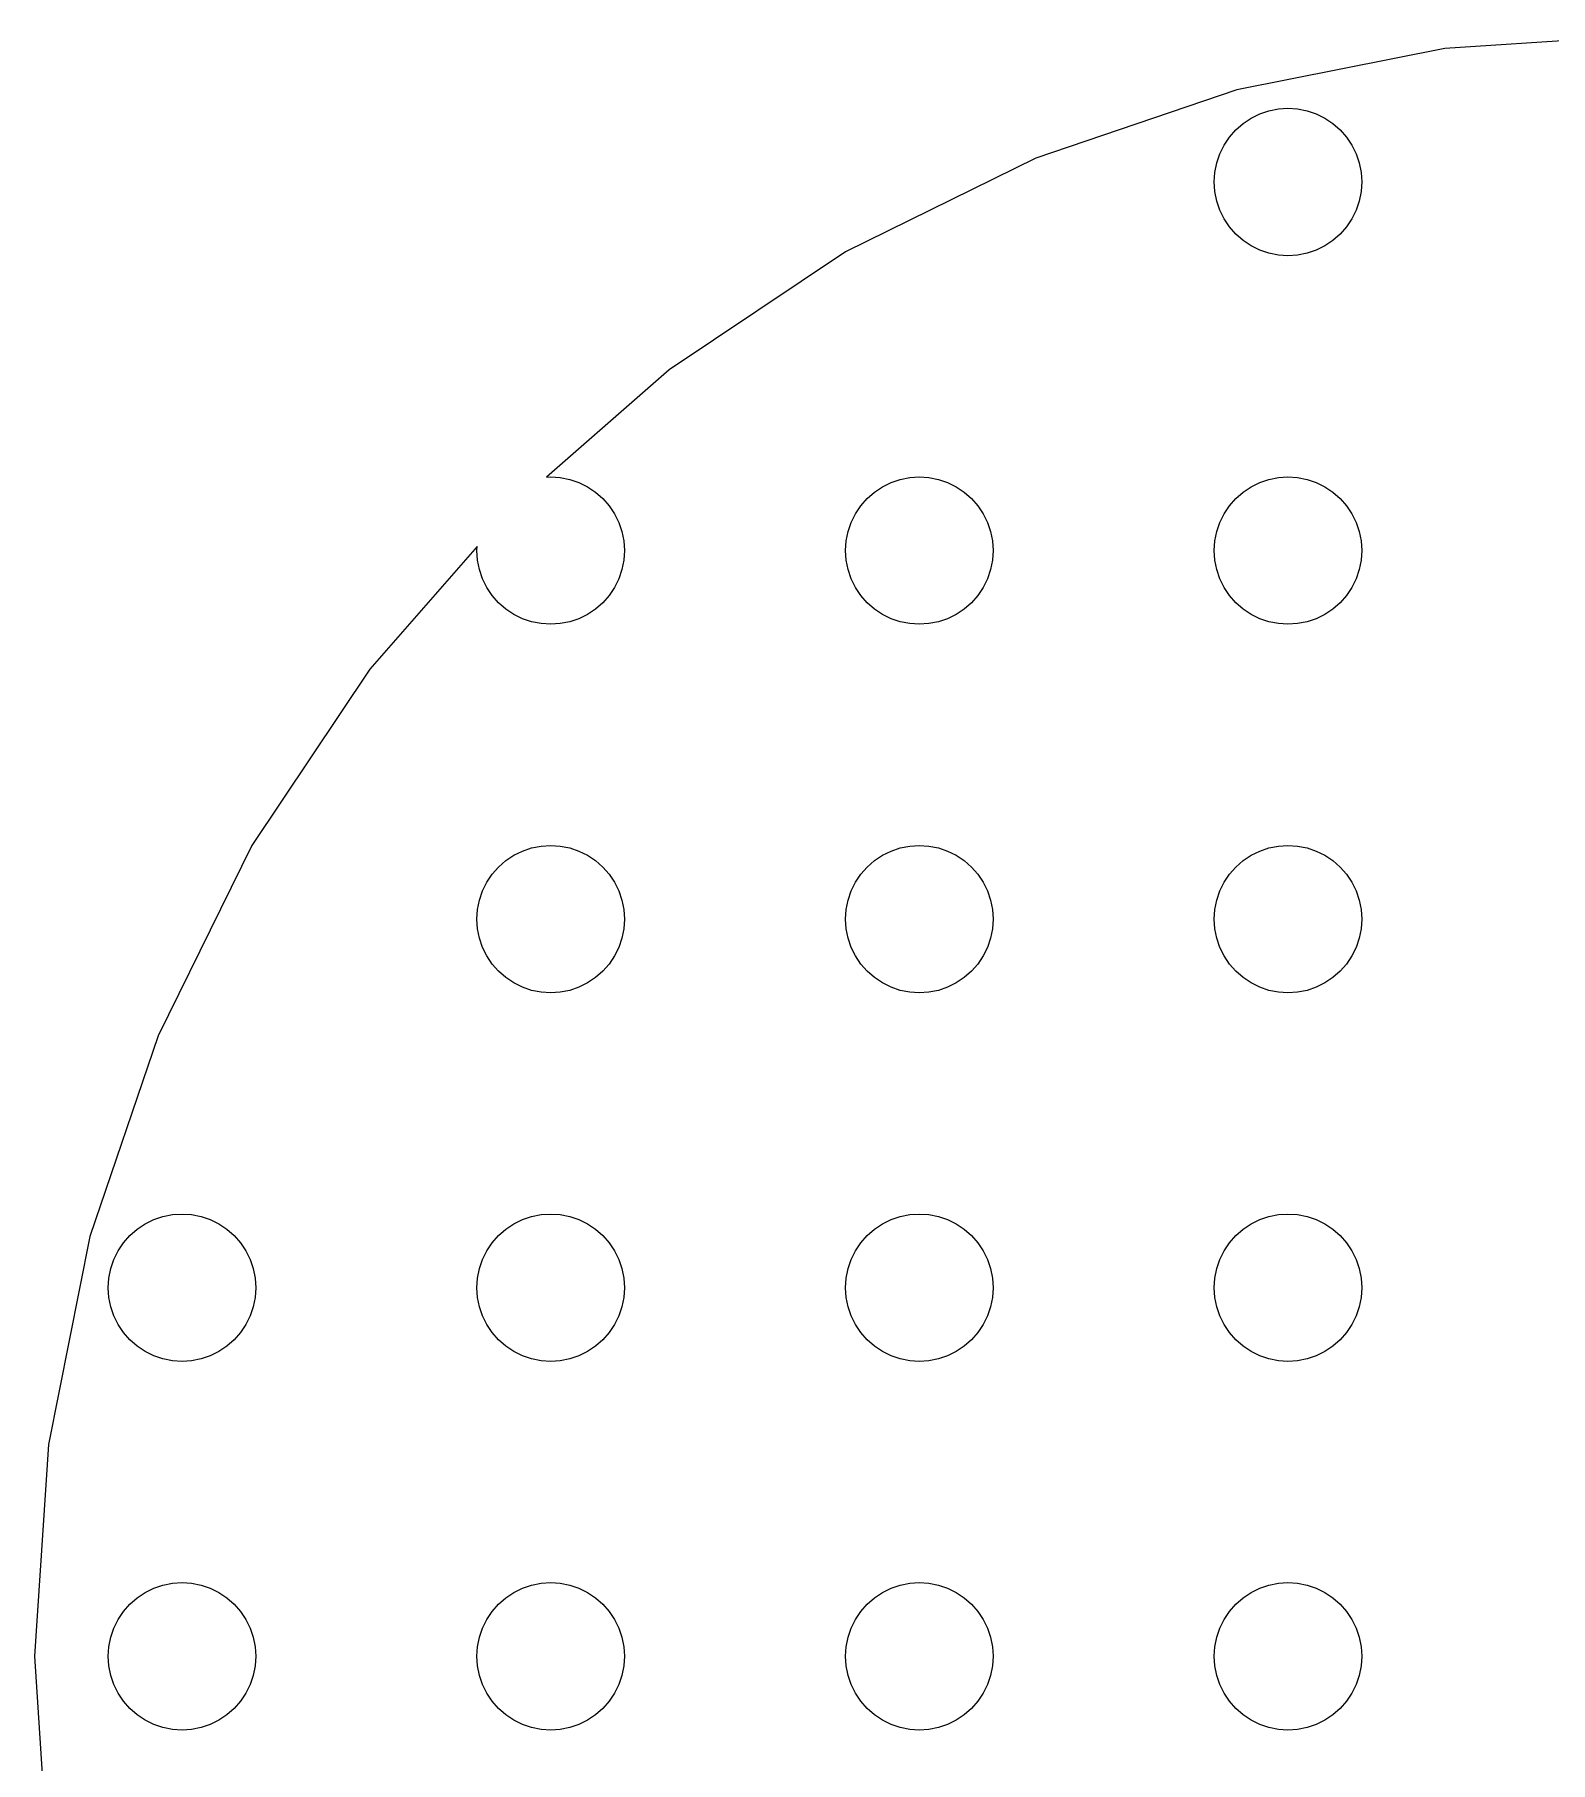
# Model space of a CAD drawing. Header units: metres. Extents: x -66 to 66, y -66 to 66.
# Drawn here: x -66 to -4.3, y -4.3 to 66 of the extents above; entities that cross this region are included whole.
import ezdxf

# ---------------------------------------------------------------- set-up
doc = ezdxf.new("R2010")
doc.units = ezdxf.units.M

msp = doc.modelspace()

# ---------------------------------------------------------------- linework, layer by layer
for p, q in [((-8.61472, 65.4354), (-17.082, 63.7511)), ((0, 66), (-8.61472, 65.4354)), ((-17.082, 63.7511), (-25.2571, 60.976)), ((-16.8263, 62.3801), (-16.5, 62.5981)), ((-16.5, 62.5981), (-16.148, 62.7716)), ((-16.148, 62.7716), (-15.7764, 62.8978)), ((-15.7764, 62.8978), (-15.3916, 62.9743)), ((-15.3916, 62.9743), (-15, 63)), ((-15, 63), (-14.6084, 62.9743)), ((-14.6084, 62.9743), (-14.2235, 62.8978)), ((-14.2235, 62.8978), (-13.8519, 62.7716)), ((-13.8519, 62.7716), (-13.5, 62.5981)), ((-13.5, 62.5981), (-13.1737, 62.3801)), ((-17.3801, 61.8263), (-17.1213, 62.1213)), ((-17.1213, 62.1213), (-16.8263, 62.3801)), ((-13.1737, 62.3801), (-12.8787, 62.1213)), ((-12.8787, 62.1213), (-12.6199, 61.8263)), ((-17.7716, 61.148), (-17.5981, 61.5)), ((-17.5981, 61.5), (-17.3801, 61.8263)), ((-12.6199, 61.8263), (-12.4019, 61.5)), ((-12.4019, 61.5), (-12.2283, 61.148)), ((-25.2571, 60.976), (-33, 57.1577)), ((-17.9743, 60.3916), (-17.8978, 60.7765)), ((-17.8978, 60.7765), (-17.7716, 61.148)), ((-12.2283, 61.148), (-12.1022, 60.7765)), ((-12.1022, 60.7765), (-12.0257, 60.3916)), ((-18, 60), (-17.9743, 60.3916)), ((-17.9743, 59.6084), (-18, 60)), ((-12.0257, 60.3916), (-12, 60)), ((-12, 60), (-12.0257, 59.6084)), ((-17.8978, 59.2235), (-17.9743, 59.6084)), ((-17.7716, 58.8519), (-17.8978, 59.2235)), ((-12.1022, 59.2235), (-12.2283, 58.8519)), ((-12.0257, 59.6084), (-12.1022, 59.2235)), ((-17.5981, 58.5), (-17.7716, 58.8519)), ((-17.3801, 58.1737), (-17.5981, 58.5)), ((-12.4019, 58.5), (-12.6199, 58.1737)), ((-12.2283, 58.8519), (-12.4019, 58.5)), ((-17.1213, 57.8787), (-17.3801, 58.1737)), ((-16.8263, 57.6199), (-17.1213, 57.8787)), ((-12.8787, 57.8787), (-13.1737, 57.6199)), ((-12.6199, 58.1737), (-12.8787, 57.8787)), ((-33, 57.1577), (-40.1783, 52.3613)), ((-16.5, 57.4019), (-16.8263, 57.6199)), ((-16.148, 57.2284), (-16.5, 57.4019)), ((-15.7764, 57.1022), (-16.148, 57.2284)), ((-15.3916, 57.0257), (-15.7764, 57.1022)), ((-15, 57), (-15.3916, 57.0257)), ((-14.6084, 57.0257), (-15, 57)), ((-14.2235, 57.1022), (-14.6084, 57.0257)), ((-13.8519, 57.2284), (-14.2235, 57.1022)), ((-13.5, 57.4019), (-13.8519, 57.2284)), ((-13.1737, 57.6199), (-13.5, 57.4019)), ((-40.1783, 52.3613), (-45.1636, 47.9893)), ((-45.1636, 47.9893), (-45, 48)), ((-45, 48), (-44.6084, 47.9743)), ((-44.6084, 47.9743), (-44.2235, 47.8978)), ((-44.2235, 47.8978), (-43.8519, 47.7716)), ((-31.148, 47.7716), (-30.7764, 47.8978)), ((-30.7764, 47.8978), (-30.3916, 47.9743)), ((-30.3916, 47.9743), (-30, 48)), ((-30, 48), (-29.6084, 47.9743)), ((-29.6084, 47.9743), (-29.2235, 47.8978)), ((-29.2235, 47.8978), (-28.8519, 47.7716)), ((-16.148, 47.7716), (-15.7764, 47.8978)), ((-15.7764, 47.8978), (-15.3916, 47.9743)), ((-15.3916, 47.9743), (-15, 48)), ((-15, 48), (-14.6084, 47.9743)), ((-14.6084, 47.9743), (-14.2235, 47.8978)), ((-14.2235, 47.8978), (-13.8519, 47.7716)), ((-43.8519, 47.7716), (-43.5, 47.5981)), ((-43.5, 47.5981), (-43.1737, 47.3801)), ((-43.1737, 47.3801), (-42.8787, 47.1213)), ((-42.8787, 47.1213), (-42.6199, 46.8263)), ((-32.3801, 46.8263), (-32.1213, 47.1213)), ((-32.1213, 47.1213), (-31.8263, 47.3801)), ((-31.8263, 47.3801), (-31.5, 47.5981)), ((-31.5, 47.5981), (-31.148, 47.7716)), ((-28.8519, 47.7716), (-28.5, 47.5981)), ((-28.5, 47.5981), (-28.1737, 47.3801)), ((-28.1737, 47.3801), (-27.8787, 47.1213)), ((-27.8787, 47.1213), (-27.6199, 46.8263)), ((-17.3801, 46.8263), (-17.1213, 47.1213)), ((-17.1213, 47.1213), (-16.8263, 47.3801)), ((-16.8263, 47.3801), (-16.5, 47.5981)), ((-16.5, 47.5981), (-16.148, 47.7716)), ((-13.8519, 47.7716), (-13.5, 47.5981)), ((-13.5, 47.5981), (-13.1737, 47.3801)), ((-13.1737, 47.3801), (-12.8787, 47.1213)), ((-12.8787, 47.1213), (-12.6199, 46.8263)), ((-42.6199, 46.8263), (-42.4019, 46.5)), ((-42.4019, 46.5), (-42.2284, 46.148)), ((-32.7716, 46.148), (-32.5981, 46.5)), ((-32.5981, 46.5), (-32.3801, 46.8263)), ((-27.6199, 46.8263), (-27.4019, 46.5)), ((-27.4019, 46.5), (-27.2283, 46.148)), ((-17.7716, 46.148), (-17.5981, 46.5)), ((-17.5981, 46.5), (-17.3801, 46.8263)), ((-12.6199, 46.8263), (-12.4019, 46.5)), ((-12.4019, 46.5), (-12.2283, 46.148)), ((-42.2284, 46.148), (-42.1022, 45.7765)), ((-42.1022, 45.7765), (-42.0257, 45.3916)), ((-32.9743, 45.3916), (-32.8978, 45.7765)), ((-32.8978, 45.7765), (-32.7716, 46.148)), ((-27.2283, 46.148), (-27.1022, 45.7765)), ((-27.1022, 45.7765), (-27.0257, 45.3916)), ((-17.9743, 45.3916), (-17.8978, 45.7765)), ((-17.8978, 45.7765), (-17.7716, 46.148)), ((-12.2283, 46.148), (-12.1022, 45.7765)), ((-12.1022, 45.7765), (-12.0257, 45.3916)), ((-47.9893, 45.1636), (-52.3613, 40.1783)), ((-48, 45), (-47.9893, 45.1636)), ((-42.0257, 45.3916), (-42, 45)), ((-33, 45), (-32.9743, 45.3916)), ((-27.0257, 45.3916), (-27, 45)), ((-18, 45), (-17.9743, 45.3916)), ((-12.0257, 45.3916), (-12, 45)), ((-47.9743, 44.6084), (-48, 45)), ((-47.8978, 44.2235), (-47.9743, 44.6084)), ((-42.0257, 44.6084), (-42.1022, 44.2235)), ((-42, 45), (-42.0257, 44.6084)), ((-32.9743, 44.6084), (-33, 45)), ((-32.8978, 44.2235), (-32.9743, 44.6084)), ((-27.0257, 44.6084), (-27.1022, 44.2235)), ((-27, 45), (-27.0257, 44.6084)), ((-17.9743, 44.6084), (-18, 45)), ((-17.8978, 44.2235), (-17.9743, 44.6084)), ((-12.0257, 44.6084), (-12.1022, 44.2235)), ((-12, 45), (-12.0257, 44.6084)), ((-47.7716, 43.8519), (-47.8978, 44.2235)), ((-47.5981, 43.5), (-47.7716, 43.8519)), ((-42.2284, 43.8519), (-42.4019, 43.5)), ((-42.1022, 44.2235), (-42.2284, 43.8519)), ((-32.7716, 43.8519), (-32.8978, 44.2235)), ((-32.5981, 43.5), (-32.7716, 43.8519)), ((-27.2283, 43.8519), (-27.4019, 43.5)), ((-27.1022, 44.2235), (-27.2283, 43.8519)), ((-17.7716, 43.8519), (-17.8978, 44.2235)), ((-17.5981, 43.5), (-17.7716, 43.8519)), ((-12.2283, 43.8519), (-12.4019, 43.5)), ((-12.1022, 44.2235), (-12.2283, 43.8519)), ((-47.3801, 43.1737), (-47.5981, 43.5)), ((-47.1213, 42.8787), (-47.3801, 43.1737)), ((-42.6199, 43.1737), (-42.8787, 42.8787)), ((-42.4019, 43.5), (-42.6199, 43.1737)), ((-32.3801, 43.1737), (-32.5981, 43.5)), ((-32.1213, 42.8787), (-32.3801, 43.1737)), ((-27.6199, 43.1737), (-27.8787, 42.8787)), ((-27.4019, 43.5), (-27.6199, 43.1737)), ((-17.3801, 43.1737), (-17.5981, 43.5)), ((-17.1213, 42.8787), (-17.3801, 43.1737)), ((-12.6199, 43.1737), (-12.8787, 42.8787)), ((-12.4019, 43.5), (-12.6199, 43.1737)), ((-46.8263, 42.6199), (-47.1213, 42.8787)), ((-46.5, 42.4019), (-46.8263, 42.6199)), ((-46.148, 42.2284), (-46.5, 42.4019)), ((-45.7765, 42.1022), (-46.148, 42.2284)), ((-43.8519, 42.2284), (-44.2235, 42.1022)), ((-43.5, 42.4019), (-43.8519, 42.2284)), ((-43.1737, 42.6199), (-43.5, 42.4019)), ((-42.8787, 42.8787), (-43.1737, 42.6199)), ((-31.8263, 42.6199), (-32.1213, 42.8787)), ((-31.5, 42.4019), (-31.8263, 42.6199)), ((-31.148, 42.2284), (-31.5, 42.4019)), ((-30.7764, 42.1022), (-31.148, 42.2284)), ((-28.8519, 42.2284), (-29.2235, 42.1022)), ((-28.5, 42.4019), (-28.8519, 42.2284)), ((-28.1737, 42.6199), (-28.5, 42.4019)), ((-27.8787, 42.8787), (-28.1737, 42.6199)), ((-16.8263, 42.6199), (-17.1213, 42.8787)), ((-16.5, 42.4019), (-16.8263, 42.6199)), ((-16.148, 42.2284), (-16.5, 42.4019)), ((-15.7764, 42.1022), (-16.148, 42.2284)), ((-13.8519, 42.2284), (-14.2235, 42.1022)), ((-13.5, 42.4019), (-13.8519, 42.2284)), ((-13.1737, 42.6199), (-13.5, 42.4019)), ((-12.8787, 42.8787), (-13.1737, 42.6199)), ((-45.3916, 42.0257), (-45.7765, 42.1022)), ((-45, 42), (-45.3916, 42.0257)), ((-44.6084, 42.0257), (-45, 42)), ((-44.2235, 42.1022), (-44.6084, 42.0257)), ((-30.3916, 42.0257), (-30.7764, 42.1022)), ((-30, 42), (-30.3916, 42.0257)), ((-29.6084, 42.0257), (-30, 42)), ((-29.2235, 42.1022), (-29.6084, 42.0257)), ((-15.3916, 42.0257), (-15.7764, 42.1022)), ((-15, 42), (-15.3916, 42.0257)), ((-14.6084, 42.0257), (-15, 42)), ((-14.2235, 42.1022), (-14.6084, 42.0257)), ((-52.3613, 40.1783), (-57.1577, 33)), ((-57.1577, 33), (-60.976, 25.2571)), ((-47.1213, 32.1213), (-46.8263, 32.3801)), ((-46.8263, 32.3801), (-46.5, 32.5981)), ((-46.5, 32.5981), (-46.148, 32.7716)), ((-46.148, 32.7716), (-45.7765, 32.8978)), ((-45.7765, 32.8978), (-45.3916, 32.9743)), ((-45.3916, 32.9743), (-45, 33)), ((-45, 33), (-44.6084, 32.9743)), ((-44.6084, 32.9743), (-44.2235, 32.8978)), ((-44.2235, 32.8978), (-43.8519, 32.7716)), ((-43.8519, 32.7716), (-43.5, 32.5981)), ((-43.5, 32.5981), (-43.1737, 32.3801)), ((-43.1737, 32.3801), (-42.8787, 32.1213)), ((-32.1213, 32.1213), (-31.8263, 32.3801)), ((-31.8263, 32.3801), (-31.5, 32.5981)), ((-31.5, 32.5981), (-31.148, 32.7716)), ((-31.148, 32.7716), (-30.7764, 32.8978)), ((-30.7764, 32.8978), (-30.3916, 32.9743)), ((-30.3916, 32.9743), (-30, 33)), ((-30, 33), (-29.6084, 32.9743)), ((-29.6084, 32.9743), (-29.2235, 32.8978)), ((-29.2235, 32.8978), (-28.8519, 32.7716)), ((-28.8519, 32.7716), (-28.5, 32.5981)), ((-28.5, 32.5981), (-28.1737, 32.3801)), ((-28.1737, 32.3801), (-27.8787, 32.1213)), ((-17.1213, 32.1213), (-16.8263, 32.3801)), ((-16.8263, 32.3801), (-16.5, 32.5981)), ((-16.5, 32.5981), (-16.148, 32.7716)), ((-16.148, 32.7716), (-15.7764, 32.8978)), ((-15.7764, 32.8978), (-15.3916, 32.9743)), ((-15.3916, 32.9743), (-15, 33)), ((-15, 33), (-14.6084, 32.9743)), ((-14.6084, 32.9743), (-14.2235, 32.8978)), ((-14.2235, 32.8978), (-13.8519, 32.7716)), ((-13.8519, 32.7716), (-13.5, 32.5981)), ((-13.5, 32.5981), (-13.1737, 32.3801)), ((-13.1737, 32.3801), (-12.8787, 32.1213)), ((-47.5981, 31.5), (-47.3801, 31.8263)), ((-47.3801, 31.8263), (-47.1213, 32.1213)), ((-42.8787, 32.1213), (-42.6199, 31.8263)), ((-42.6199, 31.8263), (-42.4019, 31.5)), ((-32.5981, 31.5), (-32.3801, 31.8263)), ((-32.3801, 31.8263), (-32.1213, 32.1213)), ((-27.8787, 32.1213), (-27.6199, 31.8263)), ((-27.6199, 31.8263), (-27.4019, 31.5)), ((-17.5981, 31.5), (-17.3801, 31.8263)), ((-17.3801, 31.8263), (-17.1213, 32.1213)), ((-12.8787, 32.1213), (-12.6199, 31.8263)), ((-12.6199, 31.8263), (-12.4019, 31.5)), ((-47.8978, 30.7764), (-47.7716, 31.148)), ((-47.7716, 31.148), (-47.5981, 31.5)), ((-42.4019, 31.5), (-42.2284, 31.148)), ((-42.2284, 31.148), (-42.1022, 30.7764)), ((-32.8978, 30.7764), (-32.7716, 31.148)), ((-32.7716, 31.148), (-32.5981, 31.5)), ((-27.4019, 31.5), (-27.2283, 31.148)), ((-27.2283, 31.148), (-27.1022, 30.7764)), ((-17.8978, 30.7764), (-17.7716, 31.148)), ((-17.7716, 31.148), (-17.5981, 31.5)), ((-12.4019, 31.5), (-12.2283, 31.148)), ((-12.2283, 31.148), (-12.1022, 30.7764)), ((-48, 30), (-47.9743, 30.3916)), ((-47.9743, 30.3916), (-47.8978, 30.7764)), ((-42.1022, 30.7764), (-42.0257, 30.3916)), ((-42.0257, 30.3916), (-42, 30)), ((-33, 30), (-32.9743, 30.3916)), ((-32.9743, 30.3916), (-32.8978, 30.7764)), ((-27.1022, 30.7764), (-27.0257, 30.3916)), ((-27.0257, 30.3916), (-27, 30)), ((-18, 30), (-17.9743, 30.3916)), ((-17.9743, 30.3916), (-17.8978, 30.7764)), ((-12.1022, 30.7764), (-12.0257, 30.3916)), ((-12.0257, 30.3916), (-12, 30)), ((-47.9743, 29.6084), (-48, 30)), ((-47.8978, 29.2235), (-47.9743, 29.6084)), ((-42.0257, 29.6084), (-42.1022, 29.2235)), ((-42, 30), (-42.0257, 29.6084)), ((-32.9743, 29.6084), (-33, 30)), ((-32.8978, 29.2235), (-32.9743, 29.6084)), ((-27.0257, 29.6084), (-27.1022, 29.2235)), ((-27, 30), (-27.0257, 29.6084)), ((-17.9743, 29.6084), (-18, 30)), ((-17.8978, 29.2235), (-17.9743, 29.6084)), ((-12.0257, 29.6084), (-12.1022, 29.2235)), ((-12, 30), (-12.0257, 29.6084)), ((-47.7716, 28.8519), (-47.8978, 29.2235)), ((-47.5981, 28.5), (-47.7716, 28.8519)), ((-42.2284, 28.8519), (-42.4019, 28.5)), ((-42.1022, 29.2235), (-42.2284, 28.8519)), ((-32.7716, 28.8519), (-32.8978, 29.2235)), ((-32.5981, 28.5), (-32.7716, 28.8519)), ((-27.2283, 28.8519), (-27.4019, 28.5)), ((-27.1022, 29.2235), (-27.2283, 28.8519)), ((-17.7716, 28.8519), (-17.8978, 29.2235)), ((-17.5981, 28.5), (-17.7716, 28.8519)), ((-12.2283, 28.8519), (-12.4019, 28.5)), ((-12.1022, 29.2235), (-12.2283, 28.8519)), ((-47.3801, 28.1737), (-47.5981, 28.5)), ((-47.1213, 27.8787), (-47.3801, 28.1737)), ((-42.6199, 28.1737), (-42.8787, 27.8787)), ((-42.4019, 28.5), (-42.6199, 28.1737)), ((-32.3801, 28.1737), (-32.5981, 28.5)), ((-32.1213, 27.8787), (-32.3801, 28.1737)), ((-27.6199, 28.1737), (-27.8787, 27.8787)), ((-27.4019, 28.5), (-27.6199, 28.1737)), ((-17.3801, 28.1737), (-17.5981, 28.5)), ((-17.1213, 27.8787), (-17.3801, 28.1737)), ((-12.6199, 28.1737), (-12.8787, 27.8787)), ((-12.4019, 28.5), (-12.6199, 28.1737)), ((-46.8263, 27.6199), (-47.1213, 27.8787)), ((-46.5, 27.4019), (-46.8263, 27.6199)), ((-43.1737, 27.6199), (-43.5, 27.4019)), ((-42.8787, 27.8787), (-43.1737, 27.6199)), ((-31.8263, 27.6199), (-32.1213, 27.8787)), ((-31.5, 27.4019), (-31.8263, 27.6199)), ((-28.1737, 27.6199), (-28.5, 27.4019)), ((-27.8787, 27.8787), (-28.1737, 27.6199)), ((-16.8263, 27.6199), (-17.1213, 27.8787)), ((-16.5, 27.4019), (-16.8263, 27.6199)), ((-13.1737, 27.6199), (-13.5, 27.4019)), ((-12.8787, 27.8787), (-13.1737, 27.6199)), ((-46.148, 27.2283), (-46.5, 27.4019)), ((-45.7765, 27.1022), (-46.148, 27.2283)), ((-45.3916, 27.0257), (-45.7765, 27.1022)), ((-45, 27), (-45.3916, 27.0257)), ((-44.6084, 27.0257), (-45, 27)), ((-44.2235, 27.1022), (-44.6084, 27.0257)), ((-43.8519, 27.2283), (-44.2235, 27.1022)), ((-43.5, 27.4019), (-43.8519, 27.2283)), ((-31.148, 27.2283), (-31.5, 27.4019)), ((-30.7764, 27.1022), (-31.148, 27.2283)), ((-30.3916, 27.0257), (-30.7764, 27.1022)), ((-30, 27), (-30.3916, 27.0257)), ((-29.6084, 27.0257), (-30, 27)), ((-29.2235, 27.1022), (-29.6084, 27.0257)), ((-28.8519, 27.2283), (-29.2235, 27.1022)), ((-28.5, 27.4019), (-28.8519, 27.2283)), ((-16.148, 27.2283), (-16.5, 27.4019)), ((-15.7764, 27.1022), (-16.148, 27.2283)), ((-15.3916, 27.0257), (-15.7764, 27.1022)), ((-15, 27), (-15.3916, 27.0257)), ((-14.6084, 27.0257), (-15, 27)), ((-14.2235, 27.1022), (-14.6084, 27.0257)), ((-13.8519, 27.2283), (-14.2235, 27.1022)), ((-13.5, 27.4019), (-13.8519, 27.2283)), ((-60.976, 25.2571), (-63.7511, 17.082)), ((-61.8263, 17.3801), (-61.5, 17.5981)), ((-61.5, 17.5981), (-61.148, 17.7716)), ((-61.148, 17.7716), (-60.7765, 17.8978)), ((-60.7765, 17.8978), (-60.3916, 17.9743)), ((-60.3916, 17.9743), (-60, 18)), ((-60, 18), (-59.6084, 17.9743)), ((-59.6084, 17.9743), (-59.2235, 17.8978)), ((-59.2235, 17.8978), (-58.8519, 17.7716)), ((-58.8519, 17.7716), (-58.5, 17.5981)), ((-58.5, 17.5981), (-58.1737, 17.3801)), ((-46.8263, 17.3801), (-46.5, 17.5981)), ((-46.5, 17.5981), (-46.148, 17.7716)), ((-46.148, 17.7716), (-45.7765, 17.8978)), ((-45.7765, 17.8978), (-45.3916, 17.9743)), ((-45.3916, 17.9743), (-45, 18)), ((-45, 18), (-44.6084, 17.9743)), ((-44.6084, 17.9743), (-44.2235, 17.8978)), ((-44.2235, 17.8978), (-43.8519, 17.7716)), ((-43.8519, 17.7716), (-43.5, 17.5981)), ((-43.5, 17.5981), (-43.1737, 17.3801)), ((-31.8263, 17.3801), (-31.5, 17.5981)), ((-31.5, 17.5981), (-31.148, 17.7716)), ((-31.148, 17.7716), (-30.7764, 17.8978)), ((-30.7764, 17.8978), (-30.3916, 17.9743)), ((-30.3916, 17.9743), (-30, 18)), ((-30, 18), (-29.6084, 17.9743)), ((-29.6084, 17.9743), (-29.2235, 17.8978)), ((-29.2235, 17.8978), (-28.8519, 17.7716)), ((-28.8519, 17.7716), (-28.5, 17.5981)), ((-28.5, 17.5981), (-28.1737, 17.3801)), ((-16.8263, 17.3801), (-16.5, 17.5981)), ((-16.5, 17.5981), (-16.148, 17.7716)), ((-16.148, 17.7716), (-15.7764, 17.8978)), ((-15.7764, 17.8978), (-15.3916, 17.9743)), ((-15.3916, 17.9743), (-15, 18)), ((-15, 18), (-14.6084, 17.9743)), ((-14.6084, 17.9743), (-14.2235, 17.8978)), ((-14.2235, 17.8978), (-13.8519, 17.7716)), ((-13.8519, 17.7716), (-13.5, 17.5981)), ((-13.5, 17.5981), (-13.1737, 17.3801)), ((-63.7511, 17.082), (-65.4354, 8.61472)), ((-62.3801, 16.8263), (-62.1213, 17.1213)), ((-62.1213, 17.1213), (-61.8263, 17.3801)), ((-58.1737, 17.3801), (-57.8787, 17.1213)), ((-57.8787, 17.1213), (-57.6199, 16.8263)), ((-47.3801, 16.8263), (-47.1213, 17.1213)), ((-47.1213, 17.1213), (-46.8263, 17.3801)), ((-43.1737, 17.3801), (-42.8787, 17.1213)), ((-42.8787, 17.1213), (-42.6199, 16.8263)), ((-32.3801, 16.8263), (-32.1213, 17.1213)), ((-32.1213, 17.1213), (-31.8263, 17.3801)), ((-28.1737, 17.3801), (-27.8787, 17.1213)), ((-27.8787, 17.1213), (-27.6199, 16.8263)), ((-17.3801, 16.8263), (-17.1213, 17.1213)), ((-17.1213, 17.1213), (-16.8263, 17.3801)), ((-13.1737, 17.3801), (-12.8787, 17.1213)), ((-12.8787, 17.1213), (-12.6199, 16.8263)), ((-62.7716, 16.148), (-62.5981, 16.5)), ((-62.5981, 16.5), (-62.3801, 16.8263)), ((-57.6199, 16.8263), (-57.4019, 16.5)), ((-57.4019, 16.5), (-57.2284, 16.148)), ((-47.7716, 16.148), (-47.5981, 16.5)), ((-47.5981, 16.5), (-47.3801, 16.8263)), ((-42.6199, 16.8263), (-42.4019, 16.5)), ((-42.4019, 16.5), (-42.2284, 16.148)), ((-32.7716, 16.148), (-32.5981, 16.5)), ((-32.5981, 16.5), (-32.3801, 16.8263)), ((-27.6199, 16.8263), (-27.4019, 16.5)), ((-27.4019, 16.5), (-27.2283, 16.148)), ((-17.7716, 16.148), (-17.5981, 16.5)), ((-17.5981, 16.5), (-17.3801, 16.8263)), ((-12.6199, 16.8263), (-12.4019, 16.5)), ((-12.4019, 16.5), (-12.2283, 16.148)), ((-62.9743, 15.3916), (-62.8978, 15.7764)), ((-62.8978, 15.7764), (-62.7716, 16.148)), ((-57.2284, 16.148), (-57.1022, 15.7764)), ((-57.1022, 15.7764), (-57.0257, 15.3916)), ((-47.9743, 15.3916), (-47.8978, 15.7764)), ((-47.8978, 15.7764), (-47.7716, 16.148)), ((-42.2284, 16.148), (-42.1022, 15.7764)), ((-42.1022, 15.7764), (-42.0257, 15.3916)), ((-32.9743, 15.3916), (-32.8978, 15.7764)), ((-32.8978, 15.7764), (-32.7716, 16.148)), ((-27.2283, 16.148), (-27.1022, 15.7764)), ((-27.1022, 15.7764), (-27.0257, 15.3916)), ((-17.9743, 15.3916), (-17.8978, 15.7764)), ((-17.8978, 15.7764), (-17.7716, 16.148)), ((-12.2283, 16.148), (-12.1022, 15.7764)), ((-12.1022, 15.7764), (-12.0257, 15.3916)), ((-63, 15), (-62.9743, 15.3916)), ((-62.9743, 14.6084), (-63, 15)), ((-57.0257, 15.3916), (-57, 15)), ((-57, 15), (-57.0257, 14.6084)), ((-48, 15), (-47.9743, 15.3916)), ((-47.9743, 14.6084), (-48, 15)), ((-42.0257, 15.3916), (-42, 15)), ((-42, 15), (-42.0257, 14.6084)), ((-33, 15), (-32.9743, 15.3916)), ((-32.9743, 14.6084), (-33, 15)), ((-27.0257, 15.3916), (-27, 15)), ((-27, 15), (-27.0257, 14.6084)), ((-18, 15), (-17.9743, 15.3916)), ((-17.9743, 14.6084), (-18, 15)), ((-12.0257, 15.3916), (-12, 15)), ((-12, 15), (-12.0257, 14.6084)), ((-62.8978, 14.2235), (-62.9743, 14.6084)), ((-62.7716, 13.8519), (-62.8978, 14.2235)), ((-57.1022, 14.2235), (-57.2284, 13.8519)), ((-57.0257, 14.6084), (-57.1022, 14.2235)), ((-47.8978, 14.2235), (-47.9743, 14.6084)), ((-47.7716, 13.8519), (-47.8978, 14.2235)), ((-42.1022, 14.2235), (-42.2284, 13.8519)), ((-42.0257, 14.6084), (-42.1022, 14.2235)), ((-32.8978, 14.2235), (-32.9743, 14.6084)), ((-32.7716, 13.8519), (-32.8978, 14.2235)), ((-27.1022, 14.2235), (-27.2283, 13.8519)), ((-27.0257, 14.6084), (-27.1022, 14.2235)), ((-17.8978, 14.2235), (-17.9743, 14.6084)), ((-17.7716, 13.8519), (-17.8978, 14.2235)), ((-12.1022, 14.2235), (-12.2283, 13.8519)), ((-12.0257, 14.6084), (-12.1022, 14.2235)), ((-62.5981, 13.5), (-62.7716, 13.8519)), ((-62.3801, 13.1737), (-62.5981, 13.5)), ((-57.4019, 13.5), (-57.6199, 13.1737)), ((-57.2284, 13.8519), (-57.4019, 13.5)), ((-47.5981, 13.5), (-47.7716, 13.8519)), ((-47.3801, 13.1737), (-47.5981, 13.5)), ((-42.4019, 13.5), (-42.6199, 13.1737)), ((-42.2284, 13.8519), (-42.4019, 13.5)), ((-32.5981, 13.5), (-32.7716, 13.8519)), ((-32.3801, 13.1737), (-32.5981, 13.5)), ((-27.4019, 13.5), (-27.6199, 13.1737)), ((-27.2283, 13.8519), (-27.4019, 13.5)), ((-17.5981, 13.5), (-17.7716, 13.8519)), ((-17.3801, 13.1737), (-17.5981, 13.5)), ((-12.4019, 13.5), (-12.6199, 13.1737)), ((-12.2283, 13.8519), (-12.4019, 13.5)), ((-62.1213, 12.8787), (-62.3801, 13.1737)), ((-61.8263, 12.6199), (-62.1213, 12.8787)), ((-57.8787, 12.8787), (-58.1737, 12.6199)), ((-57.6199, 13.1737), (-57.8787, 12.8787)), ((-47.1213, 12.8787), (-47.3801, 13.1737)), ((-46.8263, 12.6199), (-47.1213, 12.8787)), ((-42.8787, 12.8787), (-43.1737, 12.6199)), ((-42.6199, 13.1737), (-42.8787, 12.8787)), ((-32.1213, 12.8787), (-32.3801, 13.1737)), ((-31.8263, 12.6199), (-32.1213, 12.8787)), ((-27.8787, 12.8787), (-28.1737, 12.6199)), ((-27.6199, 13.1737), (-27.8787, 12.8787)), ((-17.1213, 12.8787), (-17.3801, 13.1737)), ((-16.8263, 12.6199), (-17.1213, 12.8787)), ((-12.8787, 12.8787), (-13.1737, 12.6199)), ((-12.6199, 13.1737), (-12.8787, 12.8787)), ((-61.5, 12.4019), (-61.8263, 12.6199)), ((-61.148, 12.2283), (-61.5, 12.4019)), ((-60.7765, 12.1022), (-61.148, 12.2283)), ((-60.3916, 12.0257), (-60.7765, 12.1022)), ((-60, 12), (-60.3916, 12.0257)), ((-59.6084, 12.0257), (-60, 12)), ((-59.2235, 12.1022), (-59.6084, 12.0257)), ((-58.8519, 12.2283), (-59.2235, 12.1022)), ((-58.5, 12.4019), (-58.8519, 12.2283)), ((-58.1737, 12.6199), (-58.5, 12.4019)), ((-46.5, 12.4019), (-46.8263, 12.6199)), ((-46.148, 12.2283), (-46.5, 12.4019)), ((-45.7765, 12.1022), (-46.148, 12.2283)), ((-45.3916, 12.0257), (-45.7765, 12.1022)), ((-45, 12), (-45.3916, 12.0257)), ((-44.6084, 12.0257), (-45, 12)), ((-44.2235, 12.1022), (-44.6084, 12.0257)), ((-43.8519, 12.2283), (-44.2235, 12.1022)), ((-43.5, 12.4019), (-43.8519, 12.2283)), ((-43.1737, 12.6199), (-43.5, 12.4019)), ((-31.5, 12.4019), (-31.8263, 12.6199)), ((-31.148, 12.2283), (-31.5, 12.4019)), ((-30.7764, 12.1022), (-31.148, 12.2283)), ((-30.3916, 12.0257), (-30.7764, 12.1022)), ((-30, 12), (-30.3916, 12.0257)), ((-29.6084, 12.0257), (-30, 12)), ((-29.2235, 12.1022), (-29.6084, 12.0257)), ((-28.8519, 12.2283), (-29.2235, 12.1022)), ((-28.5, 12.4019), (-28.8519, 12.2283)), ((-28.1737, 12.6199), (-28.5, 12.4019)), ((-16.5, 12.4019), (-16.8263, 12.6199)), ((-16.148, 12.2283), (-16.5, 12.4019)), ((-15.7764, 12.1022), (-16.148, 12.2283)), ((-15.3916, 12.0257), (-15.7764, 12.1022)), ((-15, 12), (-15.3916, 12.0257)), ((-14.6084, 12.0257), (-15, 12)), ((-14.2235, 12.1022), (-14.6084, 12.0257)), ((-13.8519, 12.2283), (-14.2235, 12.1022)), ((-13.5, 12.4019), (-13.8519, 12.2283)), ((-13.1737, 12.6199), (-13.5, 12.4019)), ((-65.4354, 8.61472), (-66, 0)), ((-61.148, 2.77164), (-60.7765, 2.89777)), ((-60.7765, 2.89777), (-60.3916, 2.97432)), ((-60.3916, 2.97432), (-60, 3)), ((-60, 3), (-59.6084, 2.97432)), ((-59.6084, 2.97432), (-59.2235, 2.89777)), ((-59.2235, 2.89777), (-58.8519, 2.77164)), ((-46.148, 2.77164), (-45.7765, 2.89777)), ((-45.7765, 2.89777), (-45.3916, 2.97432)), ((-45.3916, 2.97432), (-45, 3)), ((-45, 3), (-44.6084, 2.97432)), ((-44.6084, 2.97432), (-44.2235, 2.89777)), ((-44.2235, 2.89777), (-43.8519, 2.77164)), ((-31.148, 2.77164), (-30.7764, 2.89777)), ((-30.7764, 2.89777), (-30.3916, 2.97432)), ((-30.3916, 2.97432), (-30, 3)), ((-30, 3), (-29.6084, 2.97432)), ((-29.6084, 2.97432), (-29.2235, 2.89777)), ((-29.2235, 2.89777), (-28.8519, 2.77164)), ((-16.148, 2.77164), (-15.7764, 2.89777)), ((-15.7764, 2.89777), (-15.3916, 2.97432)), ((-15.3916, 2.97432), (-15, 3)), ((-15, 3), (-14.6084, 2.97432)), ((-14.6084, 2.97432), (-14.2235, 2.89777)), ((-14.2235, 2.89777), (-13.8519, 2.77164)), ((-62.3801, 1.82628), (-62.1213, 2.12131)), ((-62.1213, 2.12131), (-61.8263, 2.38005)), ((-61.8263, 2.38005), (-61.5, 2.59807)), ((-61.5, 2.59807), (-61.148, 2.77164)), ((-58.8519, 2.77164), (-58.5, 2.59807)), ((-58.5, 2.59807), (-58.1737, 2.38005)), ((-58.1737, 2.38005), (-57.8787, 2.12131)), ((-57.8787, 2.12131), (-57.6199, 1.82628)), ((-47.3801, 1.82628), (-47.1213, 2.12131)), ((-47.1213, 2.12131), (-46.8263, 2.38005)), ((-46.8263, 2.38005), (-46.5, 2.59807)), ((-46.5, 2.59807), (-46.148, 2.77164)), ((-43.8519, 2.77164), (-43.5, 2.59807)), ((-43.5, 2.59807), (-43.1737, 2.38005)), ((-43.1737, 2.38005), (-42.8787, 2.12131)), ((-42.8787, 2.12131), (-42.6199, 1.82628)), ((-32.3801, 1.82628), (-32.1213, 2.12131)), ((-32.1213, 2.12131), (-31.8263, 2.38005)), ((-31.8263, 2.38005), (-31.5, 2.59807)), ((-31.5, 2.59807), (-31.148, 2.77164)), ((-28.8519, 2.77164), (-28.5, 2.59807)), ((-28.5, 2.59807), (-28.1737, 2.38005)), ((-28.1737, 2.38005), (-27.8787, 2.12131)), ((-27.8787, 2.12131), (-27.6199, 1.82628)), ((-17.3801, 1.82628), (-17.1213, 2.12131)), ((-17.1213, 2.12131), (-16.8263, 2.38005)), ((-16.8263, 2.38005), (-16.5, 2.59807)), ((-16.5, 2.59807), (-16.148, 2.77164)), ((-13.8519, 2.77164), (-13.5, 2.59807)), ((-13.5, 2.59807), (-13.1737, 2.38005)), ((-13.1737, 2.38005), (-12.8787, 2.12131)), ((-12.8787, 2.12131), (-12.6199, 1.82628)), ((-62.7716, 1.14804), (-62.5981, 1.5)), ((-62.5981, 1.5), (-62.3801, 1.82628)), ((-57.6199, 1.82628), (-57.4019, 1.5)), ((-57.4019, 1.5), (-57.2284, 1.14804)), ((-47.7716, 1.14804), (-47.5981, 1.5)), ((-47.5981, 1.5), (-47.3801, 1.82628)), ((-42.6199, 1.82628), (-42.4019, 1.5)), ((-42.4019, 1.5), (-42.2284, 1.14804)), ((-32.7716, 1.14804), (-32.5981, 1.5)), ((-32.5981, 1.5), (-32.3801, 1.82628)), ((-27.6199, 1.82628), (-27.4019, 1.5)), ((-27.4019, 1.5), (-27.2283, 1.14804)), ((-17.7716, 1.14804), (-17.5981, 1.5)), ((-17.5981, 1.5), (-17.3801, 1.82628)), ((-12.6199, 1.82628), (-12.4019, 1.5)), ((-12.4019, 1.5), (-12.2283, 1.14804)), ((-62.9743, 0.391571), (-62.8978, 0.776443)), ((-62.8978, 0.776443), (-62.7716, 1.14804)), ((-57.2284, 1.14804), (-57.1022, 0.776443)), ((-57.1022, 0.776443), (-57.0257, 0.391571)), ((-47.9743, 0.391571), (-47.8978, 0.776443)), ((-47.8978, 0.776443), (-47.7716, 1.14804)), ((-42.2284, 1.14804), (-42.1022, 0.776443)), ((-42.1022, 0.776443), (-42.0257, 0.391571)), ((-32.9743, 0.391571), (-32.8978, 0.776443)), ((-32.8978, 0.776443), (-32.7716, 1.14804)), ((-27.2283, 1.14804), (-27.1022, 0.776443)), ((-27.1022, 0.776443), (-27.0257, 0.391571)), ((-17.9743, 0.391571), (-17.8978, 0.776443)), ((-17.8978, 0.776443), (-17.7716, 1.14804)), ((-12.2283, 1.14804), (-12.1022, 0.776443)), ((-12.1022, 0.776443), (-12.0257, 0.391571)), ((-66, 0), (-65.4354, -8.61472)), ((-63, 0), (-62.9743, 0.391571)), ((-62.9743, -0.391571), (-63, 0)), ((-57.0257, 0.391571), (-57, 0)), ((-57, 0), (-57.0257, -0.391571)), ((-48, 0), (-47.9743, 0.391571)), ((-47.9743, -0.391571), (-48, 0)), ((-42.0257, 0.391571), (-42, 0)), ((-42, 0), (-42.0257, -0.391571)), ((-33, 0), (-32.9743, 0.391571)), ((-32.9743, -0.391571), (-33, 0)), ((-27.0257, 0.391571), (-27, 0)), ((-27, 0), (-27.0257, -0.391571)), ((-18, 0), (-17.9743, 0.391571)), ((-17.9743, -0.391571), (-18, 0)), ((-12.0257, 0.391571), (-12, 0)), ((-12, 0), (-12.0257, -0.391571)), ((-62.8978, -0.776443), (-62.9743, -0.391571)), ((-57.0257, -0.391571), (-57.1022, -0.776443)), ((-47.8978, -0.776443), (-47.9743, -0.391571)), ((-42.0257, -0.391571), (-42.1022, -0.776443)), ((-32.8978, -0.776443), (-32.9743, -0.391571)), ((-27.0257, -0.391571), (-27.1022, -0.776443)), ((-17.8978, -0.776443), (-17.9743, -0.391571)), ((-12.0257, -0.391571), (-12.1022, -0.776443)), ((-62.7716, -1.14804), (-62.8978, -0.776443)), ((-62.5981, -1.5), (-62.7716, -1.14804)), ((-57.2284, -1.14804), (-57.4019, -1.5)), ((-57.1022, -0.776443), (-57.2284, -1.14804)), ((-47.7716, -1.14804), (-47.8978, -0.776443)), ((-47.5981, -1.5), (-47.7716, -1.14804)), ((-42.2284, -1.14804), (-42.4019, -1.5)), ((-42.1022, -0.776443), (-42.2284, -1.14804)), ((-32.7716, -1.14804), (-32.8978, -0.776443)), ((-32.5981, -1.5), (-32.7716, -1.14804)), ((-27.2283, -1.14804), (-27.4019, -1.5)), ((-27.1022, -0.776443), (-27.2283, -1.14804)), ((-17.7716, -1.14804), (-17.8978, -0.776443)), ((-17.5981, -1.5), (-17.7716, -1.14804)), ((-12.2283, -1.14804), (-12.4019, -1.5)), ((-12.1022, -0.776443), (-12.2283, -1.14804)), ((-62.3801, -1.82628), (-62.5981, -1.5)), ((-62.1213, -2.12131), (-62.3801, -1.82628)), ((-57.6199, -1.82628), (-57.8787, -2.12131)), ((-57.4019, -1.5), (-57.6199, -1.82628)), ((-47.3801, -1.82628), (-47.5981, -1.5)), ((-47.1213, -2.12131), (-47.3801, -1.82628)), ((-42.6199, -1.82628), (-42.8787, -2.12131)), ((-42.4019, -1.5), (-42.6199, -1.82628)), ((-32.3801, -1.82628), (-32.5981, -1.5)), ((-32.1213, -2.12131), (-32.3801, -1.82628)), ((-27.6199, -1.82628), (-27.8787, -2.12131)), ((-27.4019, -1.5), (-27.6199, -1.82628)), ((-17.3801, -1.82628), (-17.5981, -1.5)), ((-17.1213, -2.12131), (-17.3801, -1.82628)), ((-12.6199, -1.82628), (-12.8787, -2.12131)), ((-12.4019, -1.5), (-12.6199, -1.82628)), ((-61.8263, -2.38005), (-62.1213, -2.12131)), ((-61.5, -2.59807), (-61.8263, -2.38005)), ((-61.148, -2.77164), (-61.5, -2.59807)), ((-60.7765, -2.89777), (-61.148, -2.77164)), ((-58.8519, -2.77164), (-59.2235, -2.89777)), ((-58.5, -2.59807), (-58.8519, -2.77164)), ((-58.1737, -2.38005), (-58.5, -2.59807)), ((-57.8787, -2.12131), (-58.1737, -2.38005)), ((-46.8263, -2.38005), (-47.1213, -2.12131)), ((-46.5, -2.59807), (-46.8263, -2.38005)), ((-46.148, -2.77164), (-46.5, -2.59807)), ((-45.7765, -2.89777), (-46.148, -2.77164)), ((-43.8519, -2.77164), (-44.2235, -2.89777)), ((-43.5, -2.59807), (-43.8519, -2.77164)), ((-43.1737, -2.38005), (-43.5, -2.59807)), ((-42.8787, -2.12131), (-43.1737, -2.38005)), ((-31.8263, -2.38005), (-32.1213, -2.12131)), ((-31.5, -2.59807), (-31.8263, -2.38005)), ((-31.148, -2.77164), (-31.5, -2.59807)), ((-30.7764, -2.89777), (-31.148, -2.77164)), ((-28.8519, -2.77164), (-29.2235, -2.89777)), ((-28.5, -2.59807), (-28.8519, -2.77164)), ((-28.1737, -2.38005), (-28.5, -2.59807)), ((-27.8787, -2.12131), (-28.1737, -2.38005)), ((-16.8263, -2.38005), (-17.1213, -2.12131)), ((-16.5, -2.59807), (-16.8263, -2.38005)), ((-16.148, -2.77164), (-16.5, -2.59807)), ((-15.7764, -2.89777), (-16.148, -2.77164)), ((-13.8519, -2.77164), (-14.2235, -2.89777)), ((-13.5, -2.59807), (-13.8519, -2.77164)), ((-13.1737, -2.38005), (-13.5, -2.59807)), ((-12.8787, -2.12131), (-13.1737, -2.38005)), ((-60.3916, -2.97432), (-60.7765, -2.89777)), ((-60, -3), (-60.3916, -2.97432)), ((-59.6084, -2.97432), (-60, -3)), ((-59.2235, -2.89777), (-59.6084, -2.97432)), ((-45.3916, -2.97432), (-45.7765, -2.89777)), ((-45, -3), (-45.3916, -2.97432)), ((-44.6084, -2.97432), (-45, -3)), ((-44.2235, -2.89777), (-44.6084, -2.97432)), ((-30.3916, -2.97432), (-30.7764, -2.89777)), ((-30, -3), (-30.3916, -2.97432)), ((-29.6084, -2.97432), (-30, -3)), ((-29.2235, -2.89777), (-29.6084, -2.97432)), ((-15.3916, -2.97432), (-15.7764, -2.89777)), ((-15, -3), (-15.3916, -2.97432)), ((-14.6084, -2.97432), (-15, -3)), ((-14.2235, -2.89777), (-14.6084, -2.97432))]:
    msp.add_line(p, q)

doc.saveas('drawing.dxf')
